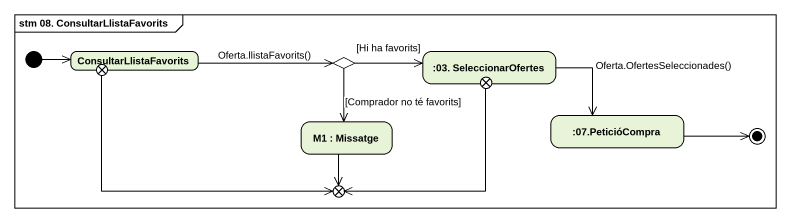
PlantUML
@startuml
mainframe stm 08. ConsultarLlistaFavorits
hide empty description
state ConsultarLlistaFavorits
state choice1 <<choice>>
state ":03. SeleccionarOfertes" as s03_SeleccionarOfertes
state exit1 <<choice>>
state exit2 <<choice>>
state "M1 : Missatge" as M1
state ":07.PeticióCompra" as s07_PeticióCompra
state exit3 <<choice>>
[*] -right-> ConsultarLlistaFavorits
ConsultarLlistaFavorits -right-> choice1 : Oferta.llistaFavorits()
choice1 -right-> s03_SeleccionarOfertes : [Hi ha favorits]
choice1 --> M1 : [Comprador no té favorits]
s03_SeleccionarOfertes -right-> s07_PeticióCompra : Oferta.OfertesSeleccionades()
exit1 -right-> exit3
exit2 --> exit3
M1 --> exit3
s07_PeticióCompra -right-> [*]
@enduml
